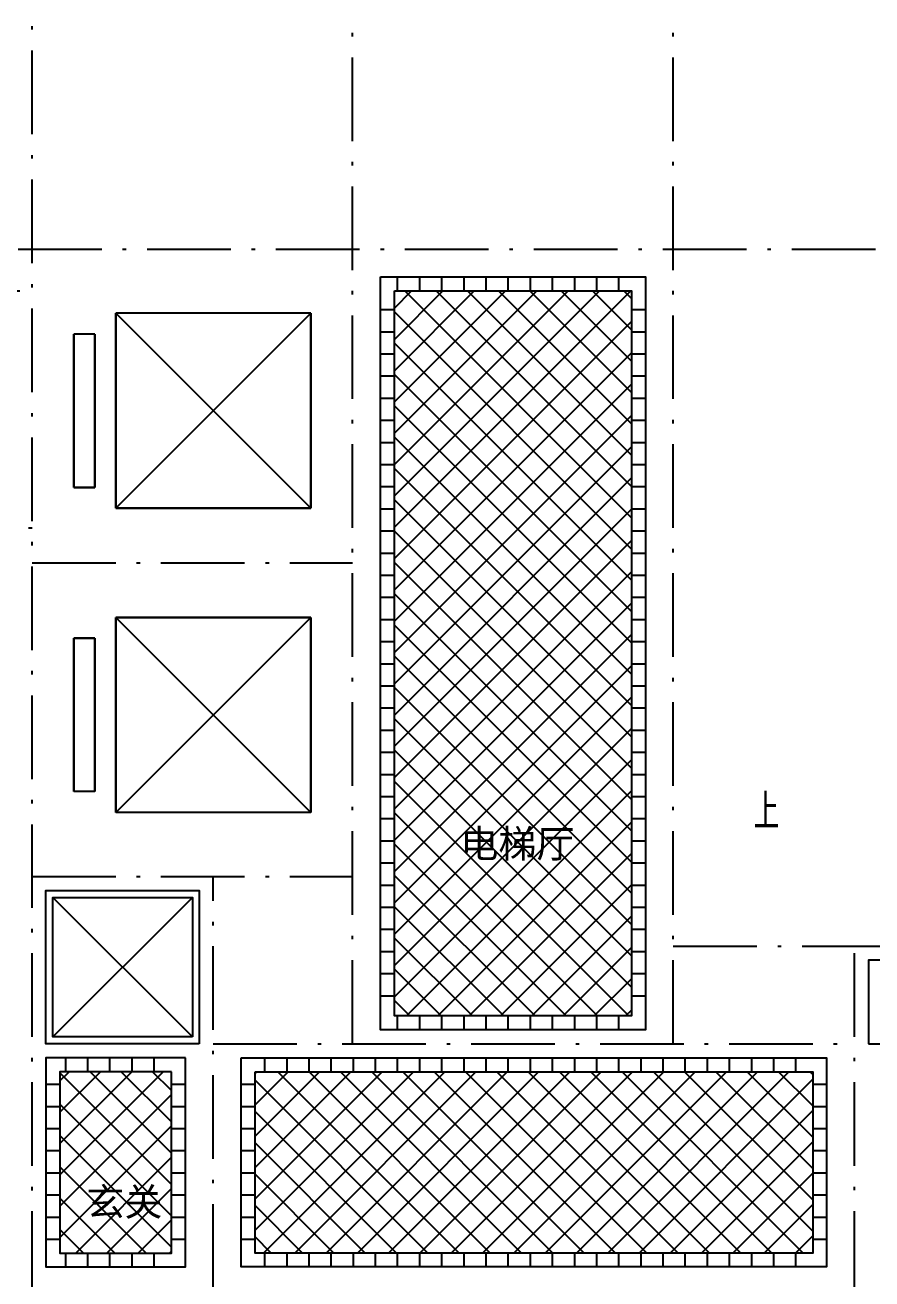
# Model space of a CAD drawing. Extents: x 3694 to 117786, y 20013 to 108631.
# Drawn here: x 30030 to 36105, y 35595 to 44588 of the extents above; entities that cross this region are included whole.
import ezdxf

# ---------------------------------------------------------------- set-up
doc = ezdxf.new("R2010")
doc.units = 0
doc.header["$LTSCALE"] = 1000
doc.header["$MEASUREMENT"] = 0
doc.linetypes.add('ACAD_ISO04W100', pattern=[30, 24, -3, 0, -3])
doc.linetypes.add('ACAD_ISO10W100', pattern=[18.5, 12, -3, 0.5, -3])
for name, color, linetype in [('DIM_SYMB', 3, 'Continuous'), ('DOTE', 1, 'ACAD_ISO04W100'), ('PUB_TEXT', 7, 'Continuous'), ('STAIR', 5, 'Continuous'), ('家具', 253, 'Continuous'), ('铺地', 251, 'Continuous')]:
    doc.layers.add(name, color=color, linetype=linetype)
doc.styles.add('_TCH_DIM', font='SIMPLEX', dxfattribs={"height": 3.5, "bigfont": 'GBCBIG'})
doc.styles.get("Standard").update_dxf_attribs({"font": 'gbenor.shx', "bigfont": 'gbcbig.shx'})

msp = doc.modelspace()

# ---------------------------------------------------------------- hatches: boundary and pattern name
at = {"layer": '铺地'}
h = msp.add_hatch(dxfattribs=at)
h.set_pattern_fill('ANSI37', color=256, scale=100, style=0)
h.set_pattern_definition([(45, (0, 0), (-112.2532, 112.2532), []), (135, (0, 0), (-112.2532, -112.2532), [])])
h.paths.add_polyline_path([(34379.8, 42680.9), (32679.8, 42680.9), (32679.8, 37480.9), (34379.8, 37480.9)])
h.paths.add_polyline_path([(35679.8, 37080.9), (31679.8, 37080.9), (31679.8, 35780.9), (35679.8, 35780.9)])
h.paths.add_polyline_path([(31079.8, 37080.9), (30279.8, 37080.9), (30279.8, 35780.9), (31079.8, 35780.9)])
h.paths.add_polyline_path([(37079.8, 37080.9), (36279.8, 37080.9), (36279.8, 35780.9), (37079.8, 35780.9)])
h.paths.add_polyline_path([(43279.8, 36780.9), (37479.8, 36780.9), (37479.8, 35780.9), (43279.8, 35780.9)])
h.paths.add_polyline_path([(29879.8, 36780.9), (24079.8, 36780.9), (24079.8, 35780.9), (29879.8, 35780.9)])

# ---------------------------------------------------------------- linework, layer by layer
at = {"layer": 'DIM_SYMB', "elevation": 0}
for points in [[(36570.3, 39185.9, 0, 0, 0), (36570.3, 42249, 0, 0, 0), (35420.3, 42249, 0, 0, 0), (35420.3, 40735.9, 80, 0, 0), (35420.3, 40535.9, 0, 0, 0)], [(35390.3, 39164.3, 0, 0, 0), (35390.3, 39944.3, 80, 0, 0), (35390.3, 40244.3, 0, 0, 0)]]:
    msp.add_lwpolyline(points, format="xyseb", dxfattribs=at)
at = {"layer": 'DOTE', "linetype": 'ACAD_ISO10W100', "ltscale": 0.05}
for p, q in [((30079.8, 26230.3), (30079.8, 44587.7)), ((32379.8, 37280.9), (32379.8, 44587.7)), ((34679.8, 37280.9), (34679.8, 44587.7)), ((29979.8, 42980.9), (37279.8, 42980.9)), ((18291.9, 42680.9), (30079.8, 42680.9)), ((24679.8, 40980.9), (30079.8, 40980.9)), ((30079.8, 40730.9), (32379.8, 40730.9)), ((30079.8, 38480.9), (32379.8, 38480.9)), ((31379.8, 33680.9), (31379.8, 38480.9)), ((34679.8, 37980.9), (37279.8, 37980.9)), ((35979.8, 35480.9), (35979.8, 37980.9)), ((31379.8, 37280.9), (35979.8, 37280.9))]:
    msp.add_line(p, q, dxfattribs=at)
at = {"layer": 'STAIR'}
for p, q in [((30679.8, 42522, 0), (30679.8, 41122, 0)), ((32079.8, 42522, 0), (30679.8, 42522, 0)), ((30679.8, 41122, 0), (32079.8, 42522, 0)), ((32079.8, 41122, 0), (30679.8, 42522, 0)), ((30679.8, 41122, 0), (30679.8, 42522, 0)), ((30679.8, 42522, 0), (32079.8, 41122, 0)), ((32079.8, 42522, 0), (30679.8, 41122, 0)), ((32079.8, 41122, 0), (32079.8, 42522, 0)), ((32079.8, 42522, 0), (32079.8, 41122, 0)), ((30529.8, 42372, 0), (30379.8, 42372, 0)), ((30379.8, 42372, 0), (30379.8, 41272, 0)), ((30379.8, 41272, 0), (30379.8, 42372, 0)), ((30529.8, 41272, 0), (30529.8, 42372, 0)), ((30529.8, 42372, 0), (30529.8, 41272, 0)), ((30379.8, 41272, 0), (30529.8, 41272, 0)), ((30529.8, 41272, 0), (30379.8, 41272, 0)), ((30679.8, 41122, 0), (32079.8, 41122, 0)), ((32079.8, 41122, 0), (30679.8, 41122, 0)), ((30679.8, 40339.8, 0), (32079.8, 40339.8, 0)), ((30679.8, 38939.8, 0), (30679.8, 40339.8, 0)), ((30679.8, 40339.8, 0), (32079.8, 38939.8, 0)), ((32079.8, 40339.8, 0), (30679.8, 38939.8, 0)), ((32079.8, 40339.8, 0), (30679.8, 40339.8, 0)), ((30679.8, 40339.8, 0), (30679.8, 38939.8, 0)), ((30679.8, 38939.8, 0), (32079.8, 40339.8, 0)), ((32079.8, 38939.8, 0), (30679.8, 40339.8, 0)), ((32079.8, 40339.8, 0), (32079.8, 38939.8, 0)), ((32079.8, 38939.8, 0), (32079.8, 40339.8, 0)), ((30379.8, 40189.8, 0), (30529.8, 40189.8, 0)), ((30379.8, 39089.8, 0), (30379.8, 40189.8, 0)), ((30529.8, 40189.8, 0), (30379.8, 40189.8, 0)), ((30379.8, 40189.8, 0), (30379.8, 39089.8, 0)), ((30529.8, 40189.8, 0), (30529.8, 39089.8, 0)), ((30529.8, 39089.8, 0), (30529.8, 40189.8, 0)), ((30529.8, 39089.8, 0), (30379.8, 39089.8, 0)), ((32079.8, 38939.8, 0), (30679.8, 38939.8, 0))]:
    msp.add_line(p, q, dxfattribs=at)
at = {"layer": '家具'}
for p, q in [((31229.8, 38330.9), (30229.8, 37331.5)), ((31229.8, 37331.5), (30229.8, 38330.9))]:
    msp.add_line(p, q, dxfattribs=at)
for points in [[(31279.8, 37281.5), (30179.8, 37281.5), (30179.8, 38380.9), (31279.8, 38380.9)], [(31229.8, 37331.5), (30229.8, 37331.5), (30229.8, 38330.9), (31229.8, 38330.9)], [(36079.8, 37280.9), (37179.8, 37280.9), (37179.8, 37880.9), (36079.8, 37880.9)]]:
    msp.add_lwpolyline(points, close=True, dxfattribs=at)
at = {"layer": '铺地'}
for p, q in [((32702.5, 42680.9), (32702.5, 42780.9)), ((32861.2, 42680.9), (32861.2, 42780.9)), ((33020, 42680.9), (33020, 42780.9)), ((33178.8, 42680.9), (33178.8, 42780.9)), ((33337.5, 42680.9), (33337.5, 42780.9)), ((33496.2, 42680.9), (33496.2, 42780.9)), ((33655, 42680.9), (33655, 42780.9)), ((33813.8, 42680.9), (33813.8, 42780.9)), ((33972.5, 42680.9), (33972.5, 42780.9)), ((34131.2, 42680.9), (34131.2, 42780.9)), ((34290, 42680.9), (34290, 42780.9)), ((32679.8, 42545), (32579.8, 42545)), ((34479.8, 42545), (34379.8, 42545)), ((32679.8, 42386.2), (32579.8, 42386.2)), ((34479.8, 42386.2), (34379.8, 42386.2)), ((32679.8, 42227.5), (32579.8, 42227.5)), ((34479.8, 42227.5), (34379.8, 42227.5)), ((32679.8, 42068.7), (32579.8, 42068.7)), ((34479.8, 42068.7), (34379.8, 42068.7)), ((32679.8, 41910), (32579.8, 41910)), ((34479.8, 41910), (34379.8, 41910)), ((32679.8, 41751.2), (32579.8, 41751.2)), ((34479.8, 41751.2), (34379.8, 41751.2)), ((32679.8, 41592.5), (32579.8, 41592.5)), ((34479.8, 41592.5), (34379.8, 41592.5)), ((32679.8, 41433.7), (32579.8, 41433.7)), ((34479.8, 41433.7), (34379.8, 41433.7)), ((32679.8, 41275), (32579.8, 41275)), ((34479.8, 41275), (34379.8, 41275)), ((32679.8, 41116.2), (32579.8, 41116.2)), ((34479.8, 41116.2), (34379.8, 41116.2)), ((32679.8, 40957.5), (32579.8, 40957.5)), ((34479.8, 40957.5), (34379.8, 40957.5)), ((32679.8, 40798.7), (32579.8, 40798.7)), ((34479.8, 40798.7), (34379.8, 40798.7)), ((32679.8, 40640), (32579.8, 40640)), ((34479.8, 40640), (34379.8, 40640)), ((32679.8, 40481.2), (32579.8, 40481.2)), ((34479.8, 40481.2), (34379.8, 40481.2)), ((32679.8, 40322.5), (32579.8, 40322.5)), ((34479.8, 40322.5), (34379.8, 40322.5)), ((32679.8, 40163.7), (32579.8, 40163.7)), ((34479.8, 40163.7), (34379.8, 40163.7)), ((32679.8, 40005), (32579.8, 40005)), ((34479.8, 40005), (34379.8, 40005)), ((32679.8, 39846.2), (32579.8, 39846.2)), ((34479.8, 39846.2), (34379.8, 39846.2)), ((32679.8, 39687.5), (32579.8, 39687.5)), ((34479.8, 39687.5), (34379.8, 39687.5)), ((32679.8, 39528.7), (32579.8, 39528.7)), ((34479.8, 39528.7), (34379.8, 39528.7)), ((32679.8, 39370), (32579.8, 39370)), ((34479.8, 39370), (34379.8, 39370)), ((32679.8, 39211.2), (32579.8, 39211.2)), ((34479.8, 39211.2), (34379.8, 39211.2)), ((32679.8, 39052.5), (32579.8, 39052.5)), ((34479.8, 39052.5), (34379.8, 39052.5)), ((32679.8, 38893.7), (32579.8, 38893.7)), ((34479.8, 38893.7), (34379.8, 38893.7)), ((32679.8, 38735), (32579.8, 38735)), ((34479.8, 38735), (34379.8, 38735)), ((32679.8, 38576.2), (32579.8, 38576.2)), ((34479.8, 38576.2), (34379.8, 38576.2)), ((32679.8, 38417.5), (32579.8, 38417.5)), ((34479.8, 38417.5), (34379.8, 38417.5)), ((32679.8, 38258.7), (32579.8, 38258.7)), ((34479.8, 38258.7), (34379.8, 38258.7)), ((32679.8, 38100), (32579.8, 38100)), ((34479.8, 38100), (34379.8, 38100)), ((32679.8, 37941.2), (32579.8, 37941.2)), ((34479.8, 37941.2), (34379.8, 37941.2)), ((32679.8, 37782.5), (32579.8, 37782.5)), ((34479.8, 37782.5), (34379.8, 37782.5)), ((32679.8, 37623.7), (32579.8, 37623.7)), ((34479.8, 37623.7), (34379.8, 37623.7)), ((32702.5, 37380.9), (32702.5, 37480.9)), ((32861.2, 37380.9), (32861.2, 37480.9)), ((33020, 37380.9), (33020, 37480.9)), ((33178.8, 37380.9), (33178.8, 37480.9)), ((33337.5, 37380.9), (33337.5, 37480.9)), ((33496.2, 37380.9), (33496.2, 37480.9)), ((33655, 37380.9), (33655, 37480.9)), ((33813.8, 37380.9), (33813.8, 37480.9)), ((33972.5, 37380.9), (33972.5, 37480.9)), ((34131.2, 37380.9), (34131.2, 37480.9)), ((34290, 37380.9), (34290, 37480.9)), ((30321.2, 37080.9), (30321.2, 37180.9)), ((30480, 37080.9), (30480, 37180.9)), ((30638.8, 37080.9), (30638.8, 37180.9)), ((30797.5, 37080.9), (30797.5, 37180.9)), ((30956.2, 37080.9), (30956.2, 37180.9)), ((31750, 37080.9), (31750, 37180.9)), ((31908.8, 37080.9), (31908.8, 37180.9)), ((32067.5, 37080.9), (32067.5, 37180.9)), ((32226.2, 37080.9), (32226.2, 37180.9)), ((32385, 37080.9), (32385, 37180.9)), ((32543.8, 37080.9), (32543.8, 37180.9)), ((32702.5, 37080.9), (32702.5, 37180.9)), ((32861.2, 37080.9), (32861.2, 37180.9)), ((33020, 37080.9), (33020, 37180.9)), ((33178.8, 37080.9), (33178.8, 37180.9)), ((33337.5, 37080.9), (33337.5, 37180.9)), ((33496.2, 37080.9), (33496.2, 37180.9)), ((33655, 37080.9), (33655, 37180.9)), ((33813.8, 37080.9), (33813.8, 37180.9)), ((33972.5, 37080.9), (33972.5, 37180.9)), ((34131.2, 37080.9), (34131.2, 37180.9)), ((34290, 37080.9), (34290, 37180.9)), ((34448.8, 37080.9), (34448.8, 37180.9)), ((34607.5, 37080.9), (34607.5, 37180.9)), ((34766.2, 37080.9), (34766.2, 37180.9)), ((34925, 37080.9), (34925, 37180.9)), ((35083.8, 37080.9), (35083.8, 37180.9)), ((35242.5, 37080.9), (35242.5, 37180.9)), ((35401.2, 37080.9), (35401.2, 37180.9)), ((35560, 37080.9), (35560, 37180.9)), ((30279.8, 36988.7), (30179.8, 36988.7)), ((31179.8, 36988.7), (31079.8, 36988.7)), ((31679.8, 36988.7), (31579.8, 36988.7)), ((35779.8, 36988.7), (35679.8, 36988.7)), ((30279.8, 36830), (30179.8, 36830)), ((31179.8, 36830), (31079.8, 36830)), ((31679.8, 36830), (31579.8, 36830)), ((35779.8, 36830), (35679.8, 36830)), ((30279.8, 36671.2), (30179.8, 36671.2)), ((31179.8, 36671.2), (31079.8, 36671.2)), ((31679.8, 36671.2), (31579.8, 36671.2)), ((35779.8, 36671.2), (35679.8, 36671.2)), ((30279.8, 36512.5), (30179.8, 36512.5)), ((31179.8, 36512.5), (31079.8, 36512.5)), ((31679.8, 36512.5), (31579.8, 36512.5)), ((35779.8, 36512.5), (35679.8, 36512.5)), ((30279.8, 36353.7), (30179.8, 36353.7)), ((31179.8, 36353.7), (31079.8, 36353.7)), ((31679.8, 36353.7), (31579.8, 36353.7)), ((35779.8, 36353.7), (35679.8, 36353.7)), ((30279.8, 36195), (30179.8, 36195)), ((31179.8, 36195), (31079.8, 36195)), ((31679.8, 36195), (31579.8, 36195)), ((35779.8, 36195), (35679.8, 36195)), ((30279.8, 36036.2), (30179.8, 36036.2)), ((31179.8, 36036.2), (31079.8, 36036.2)), ((31679.8, 36036.2), (31579.8, 36036.2)), ((35779.8, 36036.2), (35679.8, 36036.2)), ((30279.8, 35877.5), (30179.8, 35877.5)), ((31179.8, 35877.5), (31079.8, 35877.5)), ((31679.8, 35877.5), (31579.8, 35877.5)), ((35779.8, 35877.5), (35679.8, 35877.5)), ((30321.2, 35680.9), (30321.2, 35780.9)), ((30480, 35680.9), (30480, 35780.9)), ((30638.8, 35680.9), (30638.8, 35780.9)), ((30797.5, 35680.9), (30797.5, 35780.9)), ((30956.2, 35680.9), (30956.2, 35780.9)), ((31750, 35680.9), (31750, 35780.9)), ((31908.8, 35680.9), (31908.8, 35780.9)), ((32067.5, 35680.9), (32067.5, 35780.9)), ((32226.2, 35680.9), (32226.2, 35780.9)), ((32385, 35680.9), (32385, 35780.9)), ((32543.8, 35680.9), (32543.8, 35780.9)), ((32702.5, 35680.9), (32702.5, 35780.9)), ((32861.2, 35680.9), (32861.2, 35780.9)), ((33020, 35680.9), (33020, 35780.9)), ((33178.8, 35680.9), (33178.8, 35780.9)), ((33337.5, 35680.9), (33337.5, 35780.9)), ((33496.2, 35680.9), (33496.2, 35780.9)), ((33655, 35680.9), (33655, 35780.9)), ((33813.8, 35680.9), (33813.8, 35780.9)), ((33972.5, 35680.9), (33972.5, 35780.9)), ((34131.2, 35680.9), (34131.2, 35780.9)), ((34290, 35680.9), (34290, 35780.9)), ((34448.8, 35680.9), (34448.8, 35780.9)), ((34607.5, 35680.9), (34607.5, 35780.9)), ((34766.2, 35680.9), (34766.2, 35780.9)), ((34925, 35680.9), (34925, 35780.9)), ((35083.8, 35680.9), (35083.8, 35780.9)), ((35242.5, 35680.9), (35242.5, 35780.9)), ((35401.2, 35680.9), (35401.2, 35780.9)), ((35560, 35680.9), (35560, 35780.9))]:
    msp.add_line(p, q, dxfattribs=at)
for points in [[(32579.8, 42780.9), (34479.8, 42780.9), (34479.8, 37380.9), (32579.8, 37380.9)], [(32679.8, 42680.9), (34379.8, 42680.9), (34379.8, 37480.9), (32679.8, 37480.9)], [(31179.8, 37180.9), (30179.8, 37180.9), (30179.8, 35680.9), (31179.8, 35680.9)], [(31579.8, 37180.9), (35779.8, 37180.9), (35779.8, 35680.9), (31579.8, 35680.9)], [(31079.8, 37080.9), (30279.8, 37080.9), (30279.8, 35780.9), (31079.8, 35780.9)], [(31679.8, 37080.9), (35679.8, 37080.9), (35679.8, 35780.9), (31679.8, 35780.9)]]:
    msp.add_lwpolyline(points, close=True, dxfattribs=at)

# ---------------------------------------------------------------- texts
at = {"layer": 'PUB_TEXT', "style": '_TCH_DIM'}
msp.add_text('上', height=254.3, dxfattribs=at).set_placement((35255.9, 38819.8, 0))
at = {"layer": 'PUB_TEXT', "char_height": 200, "attachment_point": 1}
for s, insert, width in [('{\\fSimSun|b0|i0|c134|p2;电梯厅}', (33152.3, 38816.2, 0), 1382.772), ('{\\fSimSun|b0|i0|c134|p2;玄关}', (30468.9, 36247.2, 0), 4105.676), ('{\\fSimSun|b0|i0|c134|p2;玄关}', (30468.9, 36247.2, 0), 4105.676)]:
    msp.add_mtext(s, dxfattribs=dict(at, insert=insert, width=width))

doc.saveas('drawing.dxf')
